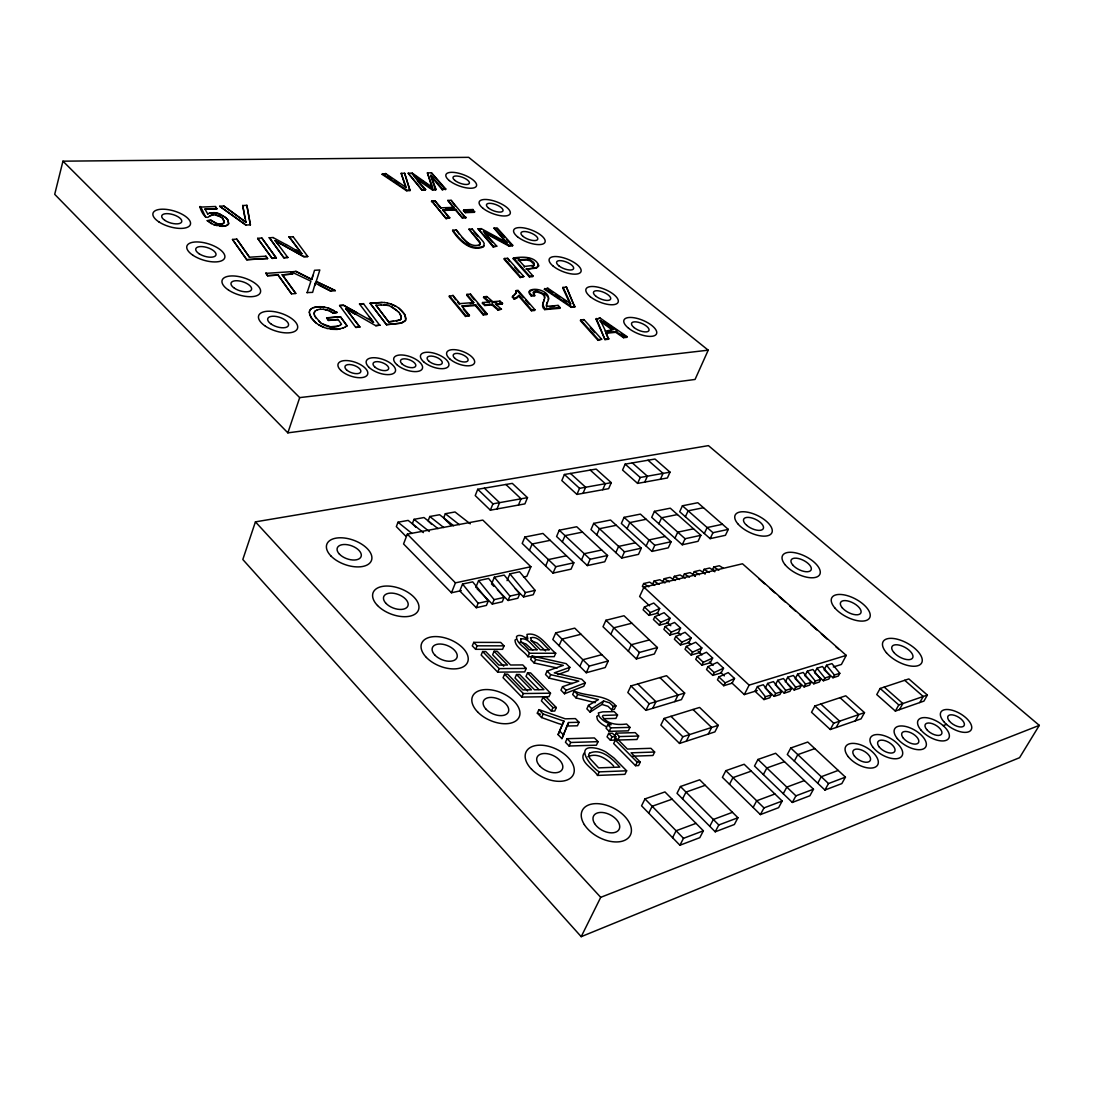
<?xml version="1.0" encoding="UTF-8"?>
<svg xmlns="http://www.w3.org/2000/svg" width="1094" height="1094" viewBox="0 0 1094 1094"><rect width="100%" height="100%" fill="white"/><g stroke="black" fill="none" stroke-linecap="round" stroke-linejoin="round"><path stroke-width="1.5" d="M314.128 313.964L314.58 311.694M309.287 312.665L309.52 311.106M548.258 299.838L548.518 298.088M405.737 320.104L404.889 314.525L398.558 307.947M401.074 318.778L401.334 317.561M314.757 285.657L315.291 283.127L330.812 291.113L335.325 290.635L316.207 281.486L319.831 269.972L314.511 270.3L311.831 279.462L295.954 271.408L311.831 279.462M315.291 283.127L312.624 292.372L307.127 292.59M311.886 279.298L312.788 275.36M62.96 161.174L54.7 194.322L287.859 432.855L695.059 379.454L708.215 350.176L468.67 157.331L62.96 161.174L299.701 397.601L708.215 350.176M205.494 217.063C193.953 190.082 203.101 224.325 209.556 216.01M216.872 208.667L204.906 209.2L216.817 208.831L215.34 206.506L199.97 207.122M204.961 209.022L207.71 213.959M211.552 223.791L207.381 220.619L211.115 220.236L215.928 223.504L220.797 224.243M211.115 220.236L207.327 220.783M215.34 206.506L216.817 208.831M219.703 206.274L245.959 225.09L219.703 206.274L223.75 205.987L245.959 222.26L223.75 205.987M232.475 239.449L246.82 259.757L267.565 258.485L265.91 256.187L249.446 257.213L236.769 239.094L232.475 239.449L246.82 259.757M244.988 218.267L242.69 205.426L245.959 222.26M246.875 205.303L250.376 224.913L246.875 205.303L242.649 205.59M249.446 257.213L236.769 239.094M257.637 238.342L272.16 258.416L276.385 258.02L261.822 238L257.637 238.342L272.16 258.416M261.822 238L276.331 258.198M283.879 257.787L269.329 237.658L283.879 257.787L287.954 257.405L283.934 257.623M546.33 305.322L547.41 302.053M265.91 256.187L267.51 258.663M273.254 237.658L286.259 244.7M275.141 240.68L303.817 256.557L307.783 256.516L303.763 256.734L275.141 240.68L278.943 245.398M267.606 275.743L265.951 273.185L267.606 275.743L278.026 275.114L291.51 293.835L295.763 293.548L282.252 274.854L292.508 274.061L282.252 274.854M301.807 253.685L289.117 236.796L301.807 253.685L286.3 244.536M278.026 275.114L267.661 275.579M292.987 236.783L289.062 236.96M265.897 273.363L290.799 271.709L292.454 274.238M291.51 293.835L278.081 274.936M316.207 281.486L335.325 290.635M307.072 292.754L310.915 281.185L291.319 271.845L295.954 271.408M330.812 291.113L319.421 285.274M255.422 521.865L242.813 559.499L581.201 936.669L1019.567 757.691L1039.3 725.377L708.447 445.627L255.422 521.865L600.715 897.34L1039.3 725.377M287.859 432.855L299.701 397.601M326.655 317.834L328.473 320.323L338.06 319.53L328.405 320.501L326.655 317.834L340.425 316.713L346.989 325.807L340.425 316.713M333.205 313.185L337.034 312.378L333.205 313.185L328.597 310.45L323.578 309.37M382.162 174.37L385.676 173.577L406.271 187.539L401.197 173.331L404.63 173.262L410.018 190.575L406.407 190.671L382.162 174.37L385.676 173.577M367.488 318.614L343.584 305.199L339.578 305.513L343.53 305.376L357.177 312.829M339.578 305.513L355.714 327.407L359.776 327.065L345.718 308.494L375.734 325.67L379.837 325.15L375.734 325.67M401.197 173.331L405.559 187.142M359.502 303.995L363.454 303.681L359.502 303.995L373.533 322.347L369.061 316.563M404.63 173.262L410.018 190.575M445.778 188.975L431.46 172.825L427.412 172.893L432.704 187.498L412.288 173.139L408.212 173.208L422.161 190.274L425.662 189.467L413.354 175.642L432.745 189.303L435.932 189.221L430.858 175.04L442.564 189.057L445.778 188.975L442.304 189.782L430.612 175.751L435.672 189.946L432.499 190.028L417.552 179.662M355.714 327.407L359.776 327.065M412.288 173.139L412.041 173.864L416.13 176.695M406.407 190.671L410.277 189.85M405.806 319.927L401.936 323.031L386.524 324.74L370.1 303.339L382.134 302.354M388.698 321.937L376.049 305.267L388.698 321.937L399.843 320.022M427.412 172.893L431.501 186.267M422.161 190.274L408.212 173.208M431.46 172.825L445.518 189.7M432.499 190.028L432.745 189.303M386.524 324.74L370.169 303.175M448.513 217.378L442.783 209.733L449.784 217.802L446.161 218.663L431.665 200.899L434.988 200.804L441.101 207.819L453.969 207.381L453.709 208.12L445.668 208.38M435.672 189.946L435.932 189.221M439.815 207.381L434.988 200.804M442.304 189.782L442.564 189.057M440.827 208.544L441.101 207.819M442.523 210.472L455.377 210.021L462.434 218.034L465.743 217.911L451.125 200.325L447.843 200.421L453.709 208.12M451.125 200.325L455.118 205.863M446.161 218.663L431.665 200.899M455.377 210.021L455.651 209.296L442.783 209.733M479.473 245.412L479.938 243.456L479.008 241.87L468.97 229.193L479.281 241.131L480.211 242.718L479.76 244.659C469.052 248.817 461.791 236.304 456.184 229.754L452.533 230.656C458.906 240.338 470.543 252.222 483.316 246.943L484.054 245.767M544.142 299.729L542.733 304.72L545.044 308.85L560.019 307.564L559.718 308.317L544.744 309.616C539.287 305.554 546.029 300.016 544.497 295.257A6.441 2.612 21.6 0 0 541.516 292.672L537.291 291.209L534.009 291.455L533.38 292.248L534.638 296.05L531.205 295.954L529.469 293.684A10.543 4.267 21.6 0 1 529.605 291.154L532.874 290.047M314.169 312.843L315.25 310.887M456.184 229.754L459.056 234.116M463.487 210.568L463.76 209.843L472.95 209.528L474.55 212.318L465.333 212.66L463.487 210.568L472.69 210.253L472.95 209.528M462.434 218.034L455.651 209.296M465.333 212.66L463.76 209.843M472.034 229.781L472.293 229.043L468.97 229.193M470.365 303.558L473.757 302.518L459.767 303.64L452.984 295.435L449.073 296.488L465.511 316.44L469.449 315.345L461.654 305.896L475.63 304.761L483.48 314.142L487.076 313.828L486.775 314.607L483.192 314.922L475.329 305.541L462.912 306.552M452.984 295.435L455.596 299.729M506.03 242.403L493.996 228.085L507.37 242.813L481.264 228.646L478.064 228.796L493.271 247.066L496.772 246.164L483.357 231.313L509.517 245.48L512.744 245.316L509.23 246.218L484.423 232.803M480.991 229.384L481.264 228.646M459.767 303.64L459.48 304.419L457.538 302.081M487.076 313.828L470.502 294.108L466.933 294.382L466.646 295.161L473.47 303.298M470.215 294.888L470.502 294.108M465.511 316.44L465.798 315.66L449.361 295.708M493.271 247.066L493.544 246.328L478.064 228.796M475.329 305.541L475.63 304.761M423.392 532.6L408.144 520.402L397.997 522.221L396.343 526.611L405.901 536.306M496.498 304.556L502.214 304.091L502.515 303.325L499.972 301.137L492.833 301.712L486.83 296.529L483.767 296.761L483.48 297.541L489.483 302.737M483.767 296.761L489.77 301.958L482.563 302.532L482.276 303.312L484.806 305.513L492.013 304.925L498.112 310.204L501.462 309.164L495.377 303.9L502.515 303.325M486.543 297.294L486.83 296.529M484.806 305.513L485.107 304.734L492.314 304.159L498.413 309.424L501.462 309.164M504.361 258.499L504.074 259.251L520.211 277.534L523.835 276.55L507.671 258.307L504.361 258.499L520.498 276.782L523.835 276.55M509.23 246.218L509.517 245.48M483.192 314.922L483.48 314.142M507.671 258.307L509.544 261.48M490.139 300.412L492.532 302.491L492.833 301.712M492.013 304.925L492.314 304.159M523.547 577.044L526.816 576.333L530.891 566.733L482.81 520.088L407.324 534.132L403.563 543.95L451.453 592.77L461.285 590.623M526.351 268.495L532.983 275.92L532.696 276.673L529.387 276.891L513.209 258.704L513.496 257.965C521.647 256.775 535.13 255.764 538.74 265.473L536.498 268.126L526.064 269.247L536.785 267.387L538.576 266.17M437.983 528.634L423.993 517.544L414.011 519.335L412.342 523.698L415.925 527.308M499.972 301.137L499.684 301.917L502.214 304.091M498.112 310.204L498.413 309.424M518.515 259.716L524.518 266.444L533.954 265.309L533.927 262.601L530.672 260.112L526.911 259.278L518.515 259.716L518.228 260.454L526.624 260.016L530.385 260.851L534.214 264.406L533.667 266.047L532.231 266.539M518.747 296.173L531.438 310.764L534.624 310.491L534.925 309.725L531.739 309.999L519.048 295.407L517.202 297.787L514.207 299.182L512.348 297.021L515.971 292.905M520.211 277.534L520.498 276.782M524.231 267.182L524.518 266.444M516.067 292.659L516.231 290.566L518.05 290.43L534.925 309.725M453.613 525.722L439.624 514.741L429.778 516.505L428.11 520.84L431.692 524.409M514.207 299.182L519.048 295.407M523.383 297.623L517.763 291.182L518.05 290.43M547.109 302.819C553.632 293.11 536.922 286.628 529.906 290.402A10.543 4.267 21.6 0 0 529.756 292.932L531.493 295.202L534.925 295.298M529.387 276.891L529.674 276.153L513.496 257.965M470.283 523.848L455.022 511.978L445.326 513.715L443.644 518.023L450.81 525.106M531.205 295.954L531.493 295.202M531.438 310.764L531.739 309.999M544.388 289.254L547.875 288.255L570.671 303.749L570.371 304.501L562.699 287.859L566.35 286.86L574.733 307.031L571.218 307.332L544.388 289.254L547.875 288.255M544.744 309.616L545.044 308.85M561.947 738.628L566.938 726.033L577.413 725.773L579.027 722.272L568.552 722.532L561.947 738.628L558.077 734.607L563.957 721.137L543.157 714.013L538.904 709.623L537.332 713.151L541.585 717.541L558.651 723.626L562.357 724.652L563.957 721.137M558.077 734.607L562.056 725.062M546.576 307.099L546.617 304.57M477.736 489.278L475.234 495.596L490.372 510.173L524.915 503.883L527.499 497.647L512.32 483.384L477.736 489.278L492.943 503.842L527.499 497.647M560.019 307.564L558.09 305.404L559.718 308.317M566.35 286.86L574.733 307.031M451.453 592.77L455.446 582.856L530.891 566.733M571.218 307.332L575.047 306.279M490.372 510.173L492.943 503.842M462.557 584.046L459.753 590.951L476.287 607.717L486.42 605.406L488.266 600.975L472.704 581.871L462.557 584.046L478.119 603.273L476.287 607.717M496.991 508.97L499.561 502.652L484.368 488.156M580.682 319.899L580.381 320.665L598.035 340.343L601.673 339.249L583.977 319.598L580.682 319.899L598.35 339.591L601.673 339.249M583.663 320.351L583.977 319.598M475.767 587.464L478.584 580.599L488.567 578.452L504.115 597.392L502.269 601.796L492.286 604.066L476.943 588.64M518.474 505.059L521.059 498.809L505.879 484.478M596.039 319.202L600.182 318.094L626.999 336.61L626.684 337.362L623.539 337.69L615.758 332.316L605.898 333.314L608.592 339.249L604.982 339.619L596.039 319.202L600.182 318.094M604.941 331.208L613.31 329.65L600.319 320.364L600.004 321.103L611.669 329.472M497.428 589.898L508.04 600.483L517.872 598.24L519.732 593.864L504.197 575.102L494.351 577.208L491.534 584.018L493.886 586.37M598.035 340.343L598.35 339.591M473.757 642.369L472.293 645.87L475.63 649.316L502.57 649.316L504.047 645.843L500.683 642.41L473.757 642.369L477.093 645.816L504.047 645.843M492.286 604.066L494.132 599.649L504.115 597.392M605.898 333.314L606.213 332.562L616.072 331.564L623.867 336.938L626.999 336.61M475.63 649.316L477.093 645.816M604.982 339.619L596.353 318.45M524.874 537.031L522.207 543.403L553.031 573.106L571.068 569.154L573.844 562.795L542.952 533.448L524.874 537.031L555.807 566.706L573.844 562.795M507.055 580.64L509.886 573.871L519.582 571.793L535.103 590.391L533.243 594.739L523.561 596.941L515.315 588.791M608.592 339.249L606.213 332.562M615.758 332.316L616.072 331.564M494.105 651.272L507.493 665.015L498.864 665.07L485.736 651.545L482.632 651.545L481.169 655.046L497.674 672.126L524.696 671.921L526.214 668.434L522.782 664.933L510.57 665.002L497.182 651.272L494.105 651.272L492.628 654.759L503.76 666.219M508.04 600.483L509.9 596.093L519.732 593.864M529.441 550.378L532.135 543.991L550.2 540.34M564.408 474.495L561.837 480.567L576.935 494.42L608.647 488.662L611.272 482.659L596.162 469.08L564.408 474.495L579.547 488.334L611.272 482.659M623.539 337.69L623.867 336.938M523.561 596.941L525.421 592.579L535.103 590.391M497.674 672.126L499.179 668.625L526.214 668.434M559.266 530.207L556.586 536.484L587.355 565.584L604.777 561.755L607.567 555.492L576.729 526.747L559.266 530.207L590.145 559.266L607.567 555.492M545.646 565.981L548.381 559.581L566.446 555.766M576.935 494.42L579.547 488.334M527.609 690.957L515.014 678.006L516.532 674.519L531.438 689.808L522.959 689.904L507.684 674.164L504.58 674.191L503.062 677.706L521.797 697.083L548.942 696.687L550.501 693.186L530.576 672.892L527.54 672.906L526.009 676.393L538.863 689.548M583.006 493.326L585.632 487.24L570.494 473.456M562.33 541.927L565.037 535.65L582.5 532.122M553.031 573.106L555.807 566.706M527.951 656.728L529.455 653.268L555.725 653.241L554.207 656.66L527.951 656.728C524.436 651.162 515.274 647.47 514.987 640.222L515.63 639.457M602.726 489.729L605.351 483.712L590.24 470.092M558.022 674.519L568.306 670.772L569.851 667.34L566.145 663.634L532.163 655.99L530.645 659.45L534.132 662.978L557.188 667.996M593.7 523.383L590.992 529.564L621.693 558.049L638.513 554.357L641.316 548.19L610.561 520.033L593.7 523.383L624.496 551.841L641.316 548.19M534.132 662.978L535.65 659.518L532.163 655.99M581.475 560.019L584.237 553.714L601.673 550.008M521.797 697.083L523.342 693.555L550.501 693.186M625.153 464.129L622.568 470.037L637.597 483.398L667.395 477.969L670.034 472.143L655.005 459.042L625.153 464.129L640.236 477.476L670.034 472.143M596.736 534.884L599.457 528.703L616.319 525.298M555.725 632.879L552.812 639.498L586.261 672.742L605.228 667.531L608.264 660.954L574.747 628.134L555.725 632.879L589.297 666.096L608.264 660.954M587.355 565.584L590.145 559.266M535.65 659.518L563.314 665.371L547.068 671.06L545.537 674.519L549.092 678.143L572.34 683.518M559.061 645.706L562.001 639.087L581.01 634.26M549.092 678.143L550.638 674.67L547.068 671.06M637.597 483.398L640.236 477.476M542.98 697.384L541.421 700.885L551.39 711.114L554.74 711.045L556.326 707.544L546.316 697.316L542.98 697.384L552.962 707.599L556.326 707.544M624.072 517.353L621.351 523.452L651.983 551.403L668.284 547.834L671.101 541.749L640.414 514.112L624.072 517.353L654.8 545.277L671.101 541.749M644.749 482.085L647.388 476.191L632.318 462.912M541.585 717.541L543.157 714.013M615.826 552.607L618.616 546.398L635.45 542.815M627.081 528.676L629.816 522.576L646.157 519.281M551.39 711.114L552.962 707.599M550.638 674.67L578.794 681.138L562.521 686.69L560.962 690.15L564.518 693.76L583.786 686.266L585.358 682.834L581.748 679.224L554.289 672.878L569.851 667.34M621.693 558.049L624.496 551.841M660.407 479.24L663.06 473.387L648.004 460.232M564.518 693.76L566.09 690.3L585.358 682.834M579.861 666.369L582.87 659.737L601.85 654.663M654.444 511.336L651.709 517.339L682.259 544.771L698.04 541.311L700.871 535.308L670.28 508.19L654.444 511.336L685.09 538.727L700.871 535.308M605.953 620.257L603.013 626.739L636.339 658.93L654.349 653.993L657.412 647.539L624.018 615.744L605.953 620.257L639.402 652.434L657.412 647.539M574.254 691.039L577.659 694.471L598.418 699.627L588.463 705.37L586.863 708.844L590.117 712.112L601.987 704.44L608.004 706.3L611.737 709.869L614.322 709.363L615.936 705.917C606.035 693.911 587.273 697.042 574.254 691.039L572.668 694.499L576.073 697.945L595.218 702.676M586.261 672.742L589.297 666.096M576.073 697.945L577.659 694.471M646.13 546.056L648.933 539.944L665.234 536.47M658.889 523.78L661.638 517.763L677.459 514.563M566.938 726.033L568.552 722.532M610.821 634.288L613.802 627.806L631.853 623.211M651.983 551.403L654.8 545.277M567.089 738.71L565.461 742.252L569.085 746.012L596.421 745.192L598.076 741.677L594.398 737.944L567.089 738.71L570.726 742.47L598.076 741.677M654.718 585.386L649.59 582.145L643.655 583.553L642.369 586.329L644.681 588.49M569.085 746.012L570.726 742.47M833.313 666.971L841.409 664.455L846.25 655.402L742.484 563.779L643.942 587.163L639.621 596.503L649.59 605.844M682.424 505.784L679.689 511.718L710.143 538.645L725.445 535.294L728.289 529.373L697.794 502.734L682.424 505.784L712.973 532.696L728.289 529.373M590.117 712.112L591.717 708.639L603.601 700.981L609.604 702.854L613.351 706.423L615.936 705.917M652.721 583.881L654.007 581.119L659.873 579.724L665.002 582.952M674.943 538.193L677.747 532.163L693.541 528.812M685.391 516.751L688.14 510.816L703.497 507.725M644.434 607.006L643.122 609.823L649.029 615.375L657.48 613.242L659.668 608.565L653.761 603.04L644.434 607.006L650.342 612.558L659.668 608.565M601.987 704.44L603.601 700.981M628.339 651.203L631.375 644.708L649.398 639.922M662.95 581.461L664.236 578.699L670.048 577.331L675.162 580.531M649.029 615.375L650.342 612.558M682.259 544.771L685.09 538.727M654.786 616.729L653.46 619.546L659.409 625.153L667.846 622.965L670.075 618.274L664.113 612.708L654.786 616.729L660.749 622.336L670.075 618.274M611.737 709.869L613.351 706.423M673.07 579.068L674.355 576.319L680.112 574.965L685.227 578.138M636.339 658.93L639.402 652.434M617.536 714.97L614.213 711.633L602.644 711.852L598.35 712.946L599.061 716.146A15.084 8.492 26.2 0 0 605.146 721.684L611.122 724.72L607.758 724.802L606.117 728.276L609.167 731.353L628.325 730.847L629.98 727.387L626.616 724.023C618.219 725.09 607.293 724.638 602.425 716.488L602.985 715.435L617.536 714.97L615.908 718.416L603.806 718.676M609.167 731.353L610.808 727.866L629.98 727.387M659.409 625.153L660.749 622.336M309.465 311.284L310.094 309.917M608.688 733.349L607.047 736.836L610.397 740.241L614.144 740.132L615.799 736.659L612.435 733.254L608.688 733.349L612.052 736.754L615.799 736.659M630.937 685.924L627.819 692.543L645.925 710.362L681.453 699.613L684.653 693.076L666.547 675.695L630.937 685.924L649.111 703.729L684.653 693.076M683.094 576.688L684.379 573.967L690.068 572.627L695.182 575.772M704.317 533.503L707.134 527.554L722.464 524.286M610.397 740.241L612.052 736.754M665.22 626.534L663.88 629.365L669.897 635.012L678.321 632.77L680.564 628.079L674.547 622.459L665.22 626.534L671.237 632.195L680.564 628.079M616.045 733.144L614.39 736.631L617.768 740.036L636.954 739.489L638.622 736.03L635.231 732.638L616.045 733.144L619.436 736.563L638.622 736.03M705.015 573.434L699.914 570.302L694.293 571.629L692.994 574.35L695.305 576.442M597.529 775.427L599.211 771.872L626.657 770.805L624.947 774.333L597.529 775.427C594.233 769.205 577.892 761.369 584.415 752.686M710.143 538.645L712.973 532.696M654.65 752.029L650.93 748.31L627.382 749.062L618.397 739.982L615.334 740.064L613.679 743.564L635.518 765.691L638.581 765.568L640.277 762.08L631.101 752.822L654.65 752.029L652.954 755.489L632.783 756.186M617.768 740.036L619.436 736.563M669.897 635.012L671.237 632.195M714.765 571.123L709.65 568.018L704.098 569.331L702.799 572.025L705.097 574.104M675.764 636.434L674.41 639.265L680.468 644.968L688.892 642.67L691.162 637.98L685.09 632.305L675.764 636.434L681.836 642.151L691.162 637.98M723.12 568.059L719.291 565.748L713.794 567.048L712.495 569.728L714.792 571.793M645.925 710.362L649.111 703.729M680.468 644.968L681.836 642.151M652.749 708.297L655.935 701.692L637.775 683.955M686.389 646.431L685.022 649.262L691.134 655.019L699.545 652.667L701.856 647.963L695.716 642.233L686.389 646.431L692.516 652.188L701.856 647.963M635.518 765.691L637.214 762.19L640.277 762.08M691.134 655.019L692.516 652.188M664.113 718.443L660.872 725.076L679.511 743.428L714.915 731.886L718.238 725.336L699.599 707.435L664.113 718.443L682.82 736.768L718.238 725.336M674.834 701.61L678.034 695.059L659.914 677.596M697.124 656.509L695.729 659.34L701.91 665.166L710.307 662.745L712.632 658.041L706.451 652.256L697.124 656.509L703.305 662.321L712.632 658.041M701.91 665.166L703.305 662.321M707.941 666.684L706.546 669.528L712.782 675.395L721.165 672.919L723.517 668.202L717.281 662.376L707.941 666.684L714.191 672.55L723.517 668.202M644.981 798.907L641.563 805.799L679.921 845.238L699.804 837.662L703.374 830.797L664.947 791.933L644.981 798.907L683.49 838.319L703.374 830.797M581.201 936.669L600.715 897.34M712.782 675.395L714.191 672.55M679.511 743.428L682.82 736.768M648.728 813.157L652.161 806.251L672.113 799.181M686.307 741.212L689.63 734.58L670.937 716.324M718.881 676.954L717.459 679.798L723.749 685.719L732.132 683.189L734.512 678.471L728.207 672.591L718.881 676.954L725.172 682.875L734.512 678.471M723.749 685.719L725.172 682.875M680.441 786.518L677.022 793.314L715.23 831.796L734.361 824.507L737.944 817.738L699.681 779.803L680.441 786.518L718.799 824.972L737.944 817.738M708.324 734.033L711.647 727.469L692.994 709.486M682.547 798.894L685.993 792.097L705.22 785.301M731.831 682.916L744.303 694.594L749.13 685.131L846.25 655.402M672.578 837.676L676.106 830.756L696.016 823.358M757.445 686.567L755.024 691.271L763.954 699.586L769.807 697.74L771.27 694.922L763.297 684.762L757.445 686.567L765.417 696.769L763.954 699.586M679.921 845.238L683.49 838.319M767.646 683.422L765.239 688.099L774.155 696.358L779.926 694.526L781.389 691.723L773.444 681.63L767.646 683.422L775.619 693.555L774.155 696.358M725.855 770.668L722.409 777.328L760.398 814.592L778.613 807.659L782.196 801.027L744.166 764.268L725.855 770.668L763.995 807.905L782.196 801.027M775.331 684.967L777.738 680.304L783.468 678.54L791.413 688.564L789.95 691.353L784.234 693.172L776.439 685.993M729.493 784.275L732.966 777.615L751.263 771.133M709.774 826.298L713.329 819.474L732.474 812.322M785.301 681.877L787.721 677.227L793.382 675.49L801.3 685.446L799.837 688.222L794.189 690.013L787.53 683.9M784.234 693.172L785.697 690.369L791.413 688.564M795.174 678.813L797.594 674.191L803.187 672.468L811.092 682.355L809.628 685.117L804.049 686.895L796.282 679.812M715.23 831.796L718.799 824.972M794.189 690.013L795.653 687.223L801.3 685.446M757.964 759.455L754.504 766.019L792.329 802.435L809.888 795.748L813.485 789.212L775.632 753.274L757.964 759.455L795.926 795.844L813.485 789.212M807.345 671.183L804.924 675.777L813.786 683.805L819.31 682.054L820.774 679.306L812.883 669.473L807.345 671.183L815.249 681.042L813.786 683.805M804.049 686.895L805.512 684.119L811.092 682.355M816.986 668.215L814.565 672.783L823.413 680.755L828.883 679.032L830.346 676.283L822.469 666.519L816.986 668.215L824.876 678.006L823.413 680.755M763.38 774.552L766.853 767.974L784.507 761.697M826.531 665.261L824.11 669.829L832.944 677.747L838.346 676.024L839.809 673.302L831.946 663.607L826.531 665.261L834.407 675.012L832.944 677.747M753.123 807.454L756.692 800.767L774.921 793.984M790.757 747.995L787.297 754.477L824.917 790.032L841.833 783.591L845.43 777.137L807.782 742.047L790.757 747.995L828.514 783.536L845.43 777.137M814.893 705.972L811.529 712.276L830.291 729.52L861.06 718.854L864.492 712.632L845.771 695.798L814.893 705.972L833.724 723.202L864.492 712.632M760.398 814.592L763.995 807.905M794.312 761.109L797.799 754.628L814.811 748.597M783.249 793.697L786.805 787.106L804.391 780.583M830.291 729.52L833.724 723.202M792.329 802.435L795.926 795.844M836.185 727.469L839.631 721.178L820.815 704.016M817.71 783.222L821.279 776.726L838.223 770.422M855.33 720.85L858.763 714.601L840.014 697.685M880.137 688.454L876.759 694.567L895.357 711.073L923.938 701.104L927.37 695.059L908.841 678.923L880.137 688.454L898.789 704.946L927.37 695.059M824.917 790.032L828.514 783.536M895.357 711.073L898.789 704.946M899.432 709.65L902.878 703.524L884.239 687.087M919.794 702.539L923.24 696.481L904.683 680.29M400.513 319.639L401.129 318.614M224.366 222.342L222.369 224.147M533.079 293.001L536.99 291.961L541.229 293.424A6.441 2.612 21.6 0 1 544.197 296.009L544.648 298.101M310.026 310.081L311.024 308.918M209.515 216.174L213.07 214.739M405.095 321.157L400.048 323.304L386.592 324.562M400.582 319.475L396.37 321.157M345.294 327.065L347.044 325.643M512.348 297.021L515.684 293.671L516.231 290.566M340.029 325.438L341.547 324.248L338.06 319.53M597.898 715.626L596.736 716.42L597.433 719.62A15.07 8.506 26.2 0 0 603.519 725.158L606.226 726.676M310.969 309.096L312.31 308.111M315.195 311.052L317.356 309.698M207.655 214.137L209.528 212.988M525.448 637.843L526.597 637.255M223.668 223.34L219.279 224.338M587.875 756.761C597.201 752.125 607.512 759.277 613.679 766.074M343.01 328.145L345.348 326.887M340.084 325.26C333.205 329.185 324.07 326.504 318.805 321.021M312.255 308.289L313.896 307.482A22.591 10.065 18.8 0 1 321.363 306.73L324.85 307.127M943.165 725.623L946.515 724.392M210.322 215.504C215.436 213.603 222.205 215.956 224.297 221.179M765.417 696.769L771.27 694.922M775.619 693.555L781.389 691.723M815.249 681.042L820.774 679.306M824.876 678.006L830.346 676.283M834.407 675.012L839.809 673.302M744.303 694.594L757.239 690.574M343.065 327.968L337.184 329.431L330.361 329.239M338.456 326.026L330.511 326.764L322.415 323.838M478.119 603.273L488.266 600.975M209.474 213.166L213.918 212.646A9.436 3.911 17.3 0 1 219.538 213.863L226.048 217.747L227.908 219.88L228.673 223.6A14.345 5.949 17.2 0 1 222.547 226.157L214.109 224.926L207.381 220.619M317.301 309.875L320.337 309.137M340.316 328.788L327.038 328.556M519.992 642.123L525.79 643.86L532.737 650.164M605.297 338.866L608.907 338.497M608.168 330.88L611.396 330.566M210.663 212.892L213.877 212.81A9.436 3.911 17.3 0 1 219.484 214.027L225.993 217.911L227.853 220.044L228.619 223.764A14.345 5.949 17.2 0 1 222.506 226.321L219.744 226.239M546.877 306.347L558.09 305.404M549.776 306.826L554.576 306.429M388.753 321.759L393.512 321.363M465.798 315.66L469.449 315.345M326.6 317.998L340.371 316.877M492.532 302.491L496.826 302.135M370.1 303.339L384.486 302.436M375.98 305.431L381.327 304.857M515.93 291.332L517.763 291.182M529.674 276.153L532.983 275.92M513.209 258.704L519.076 258.348M493.544 246.328L496.772 246.164M246.875 259.593L267.565 258.485M272.215 258.239L276.385 258.02M381.273 305.035L388.685 305.349L396.739 310.258M269.274 237.836L273.309 237.494M493.996 228.085L497.155 227.949L512.744 245.316M245.959 225.09L250.43 224.749M446.434 217.925L449.784 217.802M462.694 217.296L466.003 217.173M465.593 211.921L474.81 211.593M431.405 201.638L434.728 201.542M422.421 189.549L425.662 189.467M516.532 674.519L519.623 674.492L534.528 689.781L543.923 689.644L527.54 672.906M320.282 309.301L323.633 309.192M384.008 304.898L388.616 305.527M535.103 290.047L537.523 290.402M531.137 640.592L537.099 643.026L545.537 650.93M384.432 302.6L387.399 302.86M325.233 309.629L328.528 310.614M215.559 215.067L220.482 216.817M527.951 258.293L529.879 258.813M387.344 303.024C395.276 304.652 404.206 310.176 405.997 318.545M214.164 224.749L216.94 225.583M217.692 223.873L211.73 220.851M327.092 328.378C319.626 326.627 312.31 321.404 309.547 314.074M538.904 709.623L565.229 718.826L575.43 718.594L579.027 722.272M537.332 713.151L540.422 714.232M328.132 308.07L334.039 310.628M390.271 303.817L395.905 306.388M323.838 327.284L318.751 324.713M489.88 234.061L492.833 235.62M494.338 236.413L497.319 238.027M391.324 306.361L398.859 312.405M469.189 244.618L462.188 237.74M345.663 308.672L354.921 314.087M330.183 311.161L333.26 313.007M713.794 567.048L718.895 570.138M704.098 569.331L709.199 572.436M296.132 250.006L301.862 253.521M694.293 571.629L699.408 574.774M684.379 573.967L689.493 577.126M367.543 318.436L373.533 322.347M674.355 576.319L679.483 579.505M664.236 578.699L669.364 581.912M654.007 581.119L659.135 584.346M643.655 583.553L648.783 586.808M336.979 312.556L328.2 307.893L321.308 306.908A22.591 10.065 18.8 0 0 313.841 307.66M388.055 176.066L391.994 178.705M394.619 180.469L398.558 183.108M382.408 173.631L406.667 189.932M548.901 289.896L552.894 292.577M555.561 294.368L559.554 297.048M544.689 288.501L571.519 306.58M603.888 321.622L617.289 330.88M621.31 333.656L626.684 337.362M421.587 180.483L427.043 184.257M563.547 299.729L566.282 301.643M544.374 293.178L548.258 297.158M445.326 513.715L459.316 524.669M429.778 516.505L443.767 527.554M414.011 519.335L429.258 531.506M397.997 522.221L411.973 533.475M320.501 322.716L315.086 316.44M316.44 323.304L311.093 317.752L309.342 312.487M482.563 302.532L485.107 304.734M758.798 578.671L764.624 583.813M770.176 588.722L774.88 592.866M779.297 596.763L785.219 602.001M789.677 605.939L795.653 611.218M800.152 615.184L804.965 619.436M810.709 624.51L816.78 629.884M821.348 633.918L827.488 639.334M835.816 646.677L838.291 648.865M643.942 587.163L749.13 685.131M657.07 612.859L659.559 615.184M667.039 622.199L670.772 625.7M678.253 632.701L680.741 635.04M688.222 642.055L690.711 644.38M698.191 651.395L701.924 654.896M709.404 661.897L713.138 665.398M720.618 672.413L724.365 675.914M555.725 653.241C547.574 647.005 539.328 631.553 526.939 634.424L527.855 638.964L522.358 635.956A5.867 3.241 23.7 0 0 517.106 636.024L516.464 636.776C516.765 644.024 525.941 647.703 529.455 653.268M588.463 705.37L591.717 708.639M607.758 724.802L610.808 727.866M562.521 686.69L566.09 690.3M615.334 740.064L637.214 762.19M407.324 534.132L455.446 582.856M626.657 770.805L613.953 757.978L606.035 752.043A22.085 12.909 26.6 0 0 596.873 748.405C573.051 743.428 590.268 766.566 599.211 771.872M482.632 651.545L499.179 668.625M504.58 674.191L523.342 693.555M559.677 731.066L563.574 735.086M485.052 234.13L492.286 242.143M590.295 327.721L594.712 332.631M496.881 228.673L504.676 237.357M506.905 239.846L512.471 246.041M514.932 267.565L519.24 272.433M461.49 213.084L465.743 217.911M447.843 200.421L453.969 207.381M472.293 229.043L483.22 241.692L484.218 243.565L483.589 246.205C470.817 251.47 459.193 239.586 452.807 229.904M474.03 232.065L478.051 236.632M525.626 300.194L529.004 304.05M417.306 180.907L425.402 190.192M512.635 296.269L514.508 298.416M222.451 218.089L224.325 222.506M471.254 296.118L474.358 299.811M477.463 303.517L485.736 313.376M466.933 294.382L473.757 302.518M509.886 573.871L525.421 592.579M463.309 309.041L469.162 316.125M494.351 577.208L509.9 596.093M345.718 308.494L359.83 326.887M478.584 580.599L494.132 599.649M275.196 240.516L287.9 257.569M797.594 674.191L805.512 684.119M787.721 677.227L795.653 687.223M777.738 680.304L785.697 690.369M363.454 303.681L379.768 325.328M293.042 236.619L307.783 256.516M290.799 271.709L292.508 274.061M282.307 274.69L295.818 293.37M398.927 312.241L401.019 316.125M315.947 318.067L314.484 315.058M600.319 320.364L605.255 330.456M537.742 264.242L538.453 266.211M570.671 303.749L563 287.12M400.308 314.197L401.279 317.725M314.197 313.787L314.416 315.236M530.508 637.857L531.452 640.687L540.313 649.822L549.352 649.822C544.005 645.939 538.48 635.245 530.508 637.857M589.529 753.219L588.695 754.669L589.803 758.347L598.596 767.865L619.806 767.085C612.544 759.045 601.385 747.763 589.529 753.219M520.771 639.005L520.826 641.139L529.072 649.836L537.318 649.822C532.491 646.294 527.91 637.241 520.771 639.005M633.987 327.53A9.422 3.774 22.9 0 0 648.756 330.88A9.422 3.774 22.9 0 0 638.117 322.21A9.422 3.774 22.9 0 0 633.987 327.53M595.765 296.118A9.258 3.651 22.3 0 0 610.384 299.51A9.258 3.651 22.3 0 0 600.086 291.127A9.258 3.651 22.3 0 0 595.765 296.118M558.788 265.76A9.108 3.528 21.7 0 0 573.27 269.165A9.108 3.528 21.7 0 0 563.314 261.056A9.108 3.528 21.7 0 0 558.788 265.76M523.028 236.386A8.957 3.419 21.2 0 0 537.359 239.818A8.957 3.419 21.2 0 0 527.718 231.955A8.957 3.419 21.2 0 0 523.028 236.386M271.326 324.193A10.899 4.937 18.1 0 0 288.419 325.533A10.899 4.937 18.1 0 0 274.594 316.275A10.899 4.937 18.1 0 0 271.326 324.193M234.485 288.269A10.721 4.732 17.5 0 0 251.429 289.76A10.721 4.732 17.5 0 0 237.986 280.789A10.721 4.732 17.5 0 0 234.485 288.269M199.026 253.685A10.557 4.54 17.1 0 0 215.819 255.326A10.557 4.54 17.1 0 0 202.759 246.642A10.557 4.54 17.1 0 0 199.026 253.685M164.893 220.4A10.407 4.349 16.6 0 0 181.536 222.164A10.407 4.349 16.6 0 0 168.818 213.74A10.407 4.349 16.6 0 0 164.893 220.4M488.403 207.942A8.82 3.309 20.8 0 0 502.597 211.388A8.82 3.309 20.8 0 0 493.257 203.785A8.82 3.309 20.8 0 0 488.403 207.942M454.858 180.401A8.697 3.2 20.3 0 0 468.916 183.86A8.697 3.2 20.3 0 0 459.877 176.49A8.697 3.2 20.3 0 0 454.858 180.401M482.851 208.202A16.547 6.195 20.8 0 0 509.462 214.629A16.547 6.195 20.8 0 0 491.89 200.366A16.547 6.195 20.8 0 0 482.851 208.202M553.277 266.198A17.066 6.619 21.7 0 0 580.408 272.543A17.066 6.619 21.7 0 0 561.66 257.336A17.066 6.619 21.7 0 0 553.277 266.198M590.254 296.665A17.354 6.851 22.3 0 0 617.659 302.97A17.354 6.851 22.3 0 0 598.281 287.243A17.354 6.851 22.3 0 0 590.254 296.665M158.904 221.904A19.514 8.164 16.6 0 0 190.082 225.145A19.514 8.164 16.6 0 0 166.151 209.378A19.514 8.164 16.6 0 0 158.904 221.904M228.55 290.088A20.102 8.875 17.5 0 0 260.263 292.823A20.102 8.875 17.5 0 0 234.978 276.044A20.102 8.875 17.5 0 0 228.55 290.088M265.432 326.203A20.43 9.244 18.1 0 0 297.404 328.651A20.43 9.244 18.1 0 0 271.394 311.311A20.43 9.244 18.1 0 0 265.432 326.203M193.064 255.353A19.801 8.506 17.1 0 0 224.502 258.348A19.801 8.506 17.1 0 0 199.928 242.089A19.801 8.506 17.1 0 0 193.064 255.353M517.489 236.728A16.793 6.414 21.2 0 0 544.361 243.128A16.793 6.414 21.2 0 0 526.214 228.4A16.793 6.414 21.2 0 0 517.489 236.728M449.319 180.578A16.301 6.003 20.3 0 0 475.658 187.033A16.301 6.003 20.3 0 0 458.632 173.221A16.301 6.003 20.3 0 0 449.319 180.578M628.503 328.173A17.654 7.07 22.9 0 0 656.181 334.408A17.654 7.07 22.9 0 0 636.134 318.163A17.654 7.07 22.9 0 0 628.503 328.173M346.497 369.799A8.342 3.87 19.3 0 0 360.227 372.671A8.342 3.87 19.3 0 0 351.994 364.835A8.342 3.87 19.3 0 0 346.497 369.799M374.627 366.818A8.232 3.774 19.7 0 0 388.11 369.663A8.232 3.774 19.7 0 0 379.878 361.936A8.232 3.774 19.7 0 0 374.627 366.818M402.045 363.919A8.123 3.692 20.1 0 0 415.296 366.722A8.123 3.692 20.1 0 0 407.064 359.119A8.123 3.692 20.1 0 0 402.045 363.919M428.766 361.088A8.014 3.597 20.5 0 0 441.798 363.864A8.014 3.597 20.5 0 0 433.566 356.37A8.014 3.597 20.5 0 0 428.766 361.088M454.844 358.326A7.904 3.514 20.8 0 0 467.658 361.075A7.904 3.514 20.8 0 0 459.412 353.677A7.904 3.514 20.8 0 0 454.844 358.326M423.583 361.704A15.015 6.742 20.5 0 0 448.007 366.887A15.015 6.742 20.5 0 0 432.499 352.815A15.015 6.742 20.5 0 0 423.583 361.704M340.89 370.469A15.644 7.261 19.3 0 0 366.627 375.803A15.644 7.261 19.3 0 0 351.147 361.129A15.644 7.261 19.3 0 0 340.89 370.469M369.17 367.475A15.425 7.084 19.7 0 0 394.455 372.753A15.425 7.084 19.7 0 0 378.948 358.285A15.425 7.084 19.7 0 0 369.17 367.475M396.725 364.548A15.22 6.92 20.1 0 0 421.573 369.786A15.22 6.92 20.1 0 0 406.065 355.523A15.22 6.92 20.1 0 0 396.725 364.548M449.784 358.928A14.824 6.578 20.8 0 0 473.798 364.056A14.824 6.578 20.8 0 0 458.29 350.189A14.824 6.578 20.8 0 0 449.784 358.928M426.387 657.453A24.847 14.208 22.3 0 0 466.728 663.798A24.847 14.208 22.3 0 0 440.786 636.995A24.847 14.208 22.3 0 0 426.387 657.453M486.16 709.322A13.593 7.945 23.9 0 0 508.013 712.645A13.593 7.945 23.9 0 0 493.599 697.616A13.593 7.945 23.9 0 0 486.16 709.322M434.906 655.101A13.251 7.576 22.3 0 0 456.43 658.574A13.251 7.576 22.3 0 0 442.687 644.243A13.251 7.576 22.3 0 0 434.906 655.101M377.526 605.515A24.273 13.538 20.9 0 0 417.279 612.093A24.273 13.538 20.9 0 0 392.527 586.507A24.273 13.538 20.9 0 0 377.526 605.515M386.045 603.437A12.937 7.22 20.9 0 0 407.269 607.02A12.937 7.22 20.9 0 0 394.155 593.358A12.937 7.22 20.9 0 0 386.045 603.437M330.935 555.971A23.74 12.909 19.8 0 0 370.087 562.74A23.74 12.909 19.8 0 0 346.456 538.316A23.74 12.909 19.8 0 0 330.935 555.971M339.441 554.152A12.663 6.892 19.8 0 0 360.336 557.831A12.663 6.892 19.8 0 0 347.824 544.785A12.663 6.892 19.8 0 0 339.441 554.152M594.603 823.563A14.4 8.711 27.7 0 0 617.754 831.002A14.4 8.711 27.7 0 0 606.719 813.375A14.4 8.711 27.7 0 0 594.603 823.563M584.333 824.602A27.008 16.342 27.7 0 0 627.778 838.401A27.008 16.342 27.7 0 0 606.869 805.362A27.008 16.342 27.7 0 0 584.333 824.602M540.012 766.265A13.976 8.328 25.7 0 0 562.207 769.451A13.976 8.328 25.7 0 0 547.041 753.67A13.976 8.328 25.7 0 0 540.012 766.265M531.534 769.232A26.201 15.603 25.7 0 0 573.106 775.044A26.201 15.603 25.7 0 0 544.511 745.493A26.201 15.603 25.7 0 0 531.534 769.232M477.654 711.962A25.477 14.892 23.9 0 0 518.611 718.061A25.477 14.892 23.9 0 0 491.384 689.917A25.477 14.892 23.9 0 0 477.654 711.962M737.684 523.629A20.389 9.326 25.8 0 0 770.203 534.665A20.389 9.326 25.8 0 0 752.617 513.524A20.389 9.326 25.8 0 0 737.684 523.629M785.287 564.942A20.882 9.655 26.8 0 0 818.367 576.114A20.882 9.655 26.8 0 0 799.81 554.015A20.882 9.655 26.8 0 0 785.287 564.942M792.671 564.887A11.131 5.142 26.8 0 0 810.312 570.877A11.131 5.142 26.8 0 0 800.48 559.102A11.131 5.142 26.8 0 0 792.671 564.887M842.216 607.758A11.432 5.333 27.8 0 0 860.171 613.83A11.432 5.333 27.8 0 0 849.778 601.509A11.432 5.333 27.8 0 0 842.216 607.758M746.737 525.38A10.872 4.964 25.8 0 0 763.297 528.607A10.872 4.964 25.8 0 0 750.498 517.64A10.872 4.964 25.8 0 0 746.737 525.38M893.825 652.421A11.747 5.511 28.9 0 0 912.109 658.574A11.747 5.511 28.9 0 0 901.128 645.665A11.747 5.511 28.9 0 0 893.825 652.421M886.427 652.721A22.03 10.338 28.9 0 0 920.669 664.181A22.03 10.338 28.9 0 0 899.965 639.99A22.03 10.338 28.9 0 0 886.427 652.721M834.818 607.936A21.429 9.996 27.8 0 0 868.472 619.245A21.429 9.996 27.8 0 0 848.876 596.134A21.429 9.996 27.8 0 0 834.818 607.936M943.725 721.575A17.531 8.383 30.4 0 0 970.638 730.532A17.531 8.383 30.4 0 0 953.79 710.731A17.531 8.383 30.4 0 0 943.725 721.575M949.455 721.206A9.354 4.472 30.4 0 0 963.814 726.019A9.354 4.472 30.4 0 0 954.871 715.462A9.354 4.472 30.4 0 0 949.455 721.206M926.727 729.561A9.463 4.608 30.4 0 0 941.319 734.43A9.463 4.608 30.4 0 0 932.361 723.667A9.463 4.608 30.4 0 0 926.727 729.561M920.874 729.958A17.736 8.643 30.4 0 0 948.197 739.024A17.736 8.643 30.4 0 0 931.35 718.84A17.736 8.643 30.4 0 0 920.874 729.958M903.343 738.149A9.586 4.759 30.3 0 0 918.153 743.086A9.586 4.759 30.3 0 0 909.21 732.118A9.586 4.759 30.3 0 0 903.343 738.149M897.34 738.573A17.969 8.916 30.3 0 0 925.1 747.749A17.969 8.916 30.3 0 0 908.266 727.195A17.969 8.916 30.3 0 0 897.34 738.573M879.261 746.997A9.696 4.909 30.2 0 0 894.318 751.988A9.696 4.909 30.2 0 0 885.388 740.816A9.696 4.909 30.2 0 0 879.261 746.997M873.121 747.448A18.188 9.203 30.2 0 0 901.333 756.747A18.188 9.203 30.2 0 0 884.513 735.783A18.188 9.203 30.2 0 0 873.121 747.448M854.469 756.104A9.832 5.06 30.1 0 0 869.757 761.164A9.832 5.06 30.1 0 0 860.855 749.759A9.832 5.06 30.1 0 0 854.469 756.104M848.178 756.583A18.42 9.49 30.1 0 0 876.841 766.005A18.42 9.49 30.1 0 0 860.048 744.631A18.42 9.49 30.1 0 0 848.178 756.583"/></g></svg>
